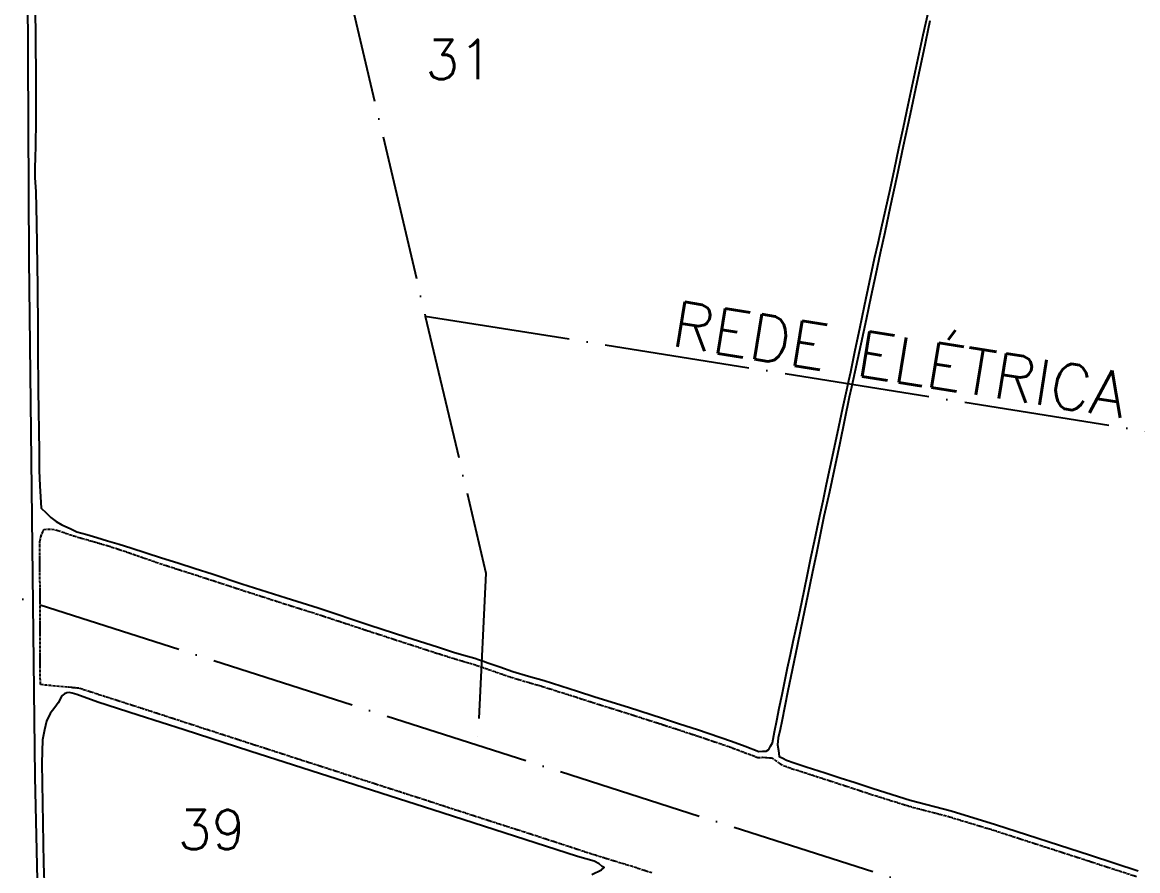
# Model space of a CAD drawing. Header units: millimetres. Extents: x 733975 to 738430, y 7821792 to 7824942.
# Drawn here: x 734922 to 735474, y 7822948 to 7823367 of the extents above; entities that cross this region are included whole.
import ezdxf
from ezdxf.enums import TextEntityAlignment as Align

# ---------------------------------------------------------------- set-up
doc = ezdxf.new("R2010")
doc.units = ezdxf.units.MM
doc.linetypes.add('ACAD_ISO04W100', pattern=[30, 24, -3, 0, -3])
doc.linetypes.add('CENTER', pattern=[2, 1.25, -0.25, 0.25, -0.25])
for name, color, linetype in [('0114001021', 1, 'Continuous'), ('0114001021031', 5, 'Continuous'), ('0114001021032', 5, 'Continuous'), ('0114001021033', 5, 'Continuous'), ('0114001021039', 5, 'Continuous'), ('REDE_DE_LUZ', 6, 'CENTER'), ('TEXTO', 7, 'Continuous')]:
    doc.layers.add(name, color=color, linetype=linetype)
doc.styles.add('ROMANS', font='romans')
doc.styles.add('Simplex', font='simplex.shx')

msp = doc.modelspace()

# ---------------------------------------------------------------- linework, layer by layer
at = {"layer": '0114001021', "ltscale": 80}
msp.add_lwpolyline([(735794.47, 7822666.59), (735721.95, 7822695.39), (735613.36, 7822737.98), (735580.89, 7822751.4), (735551.01, 7822762.97), (735536.47, 7822768.62), (735515.47, 7822776.96), (735482.96, 7822790.27), (735456.27, 7822800.37), (735438.41, 7822807.28), (735429.73, 7822810.96), (735426.7, 7822813.01), (735421.67, 7822814.87), (735265.56, 7822876.83), (735107.3, 7822937.3), (734937.83, 7822925.25), (734930.11, 7822921.11), (734928.44, 7822994), (734925.56, 7823250.4), (734924.65, 7823416.59)], dxfattribs=at)
at = {"layer": '0114001021031', "flags": 128}
msp.add_lwpolyline([(734928.51, 7823375.77), (734928.78, 7823340.58), (734928.91, 7823329.22), (734928.77, 7823318.07), (734928.62, 7823306.91), (734928.46, 7823299.65), (734928.28, 7823296.27), (734928.34, 7823290.66), (734928.8, 7823283.45), (734928.98, 7823275.71), (734929.15, 7823267.97), (734929.36, 7823257.55), (734929.69, 7823236.61), (734929.76, 7823215.4), (734929.82, 7823205.4), (734930, 7823185.35), (734930.18, 7823175.24), (734930.35, 7823165.14), (734930.45, 7823155.37), (734930.56, 7823145.6), (734930.79, 7823137.98), (734931.15, 7823132.5), (734931.5, 7823127.02), (734933.88, 7823124.66), (734936.27, 7823122.29), (734938.87, 7823120.31), (734941.69, 7823118.69), (734945.85, 7823116.84), (734949.2, 7823115.31), (734954.11, 7823113.89), (734959.02, 7823112.47), (734964.34, 7823110.88), (734970.07, 7823109.1), (734975.81, 7823107.32), (734983.44, 7823104.89), (734991.07, 7823102.46), (734999.13, 7823099.88), (735007.61, 7823097.15), (735016.08, 7823094.42), (735030.79, 7823089.6), (735052.74, 7823082.54), (735068.45, 7823077.59), (735094.07, 7823069.15), (735111.77, 7823063.35), (735128, 7823058.13), (735135.41, 7823055.78), (735140.49, 7823054.22), (735145.96, 7823052.68), (735147.86, 7823052.03), (735150.81, 7823051.02), (735151.85, 7823050.67), (735158.35, 7823048.4), (735164.84, 7823046.14), (735172.58, 7823043.88), (735180.31, 7823041.61), (735196.83, 7823036.39), (735205.27, 7823033.66), (735222.05, 7823028.42), (735238.87, 7823023.03), (735247.29, 7823020.3), (735256.18, 7823017.39), (735272.91, 7823011.73), (735279.71, 7823009.17), (735286.51, 7823006.6), (735288.31, 7823006.69), (735290.11, 7823006.77), (735291.43, 7823007.61), (735292.29, 7823009.22), (735293.14, 7823010.83), (735294.25, 7823016.36), (735295.35, 7823021.89), (735296.57, 7823028.01), (735297.91, 7823034.72), (735299.25, 7823041.44), (735300.64, 7823047.96), (735302.04, 7823054.49), (735303.45, 7823061.04), (735304.89, 7823067.6), (735306.33, 7823074.17), (735307.66, 7823080.52), (735309, 7823086.87), (735310.51, 7823094.15), (735312.21, 7823102.35), (735313.91, 7823110.56), (735315.3, 7823116.88), (735316.69, 7823123.2), (735318.24, 7823130.53), (735319.96, 7823138.87), (735321.67, 7823147.22), (735323.83, 7823157.21), (735325.99, 7823167.2), (735328.03, 7823176.65), (735329.96, 7823185.53), (735330.94, 7823190.08), (735330.94, 7823190.08), (735331.88, 7823194.42), (735334.12, 7823205.13), (735336.35, 7823215.83), (735338.72, 7823227.06), (735341.21, 7823238.79), (735343.71, 7823250.53), (735345.45, 7823258.09), (735347.19, 7823265.65), (735349.16, 7823274.48), (735351.37, 7823284.58), (735353.57, 7823294.67), (735355.76, 7823305.12), (735357.94, 7823315.57), (735360.29, 7823326.55), (735362.8, 7823338.08), (735365.3, 7823349.6), (735367.81, 7823361.18), (735370.32, 7823372.77)], dxfattribs=at)
at = {"layer": '0114001021032', "flags": 128}
msp.add_lwpolyline([(735371.11, 7823368.08), (735367.95, 7823352.95), (735364.68, 7823337.54), (735361.3, 7823321.86), (735357.91, 7823306.17), (735354.67, 7823291.11), (735351.43, 7823276.04), (735348.71, 7823263.39), (735346.51, 7823253.15), (735344.31, 7823242.91), (735341.89, 7823231.59), (735339.47, 7823220.28), (735336.85, 7823208.09), (735332.24, 7823186.84), (735331.19, 7823181.97), (735328.87, 7823170.52), (735326.54, 7823159.07), (735321.34, 7823135.03), (735318.64, 7823122.82), (735316.8, 7823113.77), (735314.96, 7823104.73), (735312.86, 7823094.64), (735310.5, 7823083.5), (735308.14, 7823072.36), (735305.52, 7823059.56), (735302.89, 7823046.76), (735300.85, 7823036.57), (735299.37, 7823029), (735297.9, 7823021.43), (735296.97, 7823017.41), (735296.03, 7823013.39), (735295.75, 7823009.93), (735296.15, 7823007.02), (735296.54, 7823004.11), (735298.31, 7823003.19), (735300.08, 7823002.27), (735303.94, 7823000.9), (735309.84, 7822999.03), (735319.33, 7822995.95), (735326.7, 7822993.56), (735334.07, 7822991.17), (735342.95, 7822988.22), (735361.34, 7822982.46), (735381.62, 7822977.12), (735403.47, 7822970.48), (735450.53, 7822955.26), (735474.15, 7822947.58)], dxfattribs=at)
at = {"layer": '0114001021033', "const_width": 1}
msp.add_lwpolyline([(735123.46, 7823220.21), (735123.46, 7823220.21)], close=True, dxfattribs=at)
at = {"layer": '0114001021039', "elevation": 647.47}
msp.add_lwpolyline([(735203.89, 7822945.67), (735208.56, 7822947.95), (735209.89, 7822949.09), (735209.02, 7822949.67), (735207.46, 7822951.02), (735205.07, 7822952.24), (735196.77, 7822954.61), (735129.74, 7822976.19), (735034.72, 7823006.75), (735002.22, 7823017.32), (734979.54, 7823024.53), (734959.58, 7823031.02), (734949.11, 7823034.71), (734946.85, 7823035.46), (734945.31, 7823035.71), (734944.13, 7823035.65), (734943.01, 7823035.13), (734941.75, 7823034.1), (734939.85, 7823030.65), (734938.17, 7823028.3), (734936.01, 7823025.29), (734934.14, 7823021.62), (734933.05, 7823017.32), (734932.22, 7823012.25), (734931.81, 7823000.71), (734932.64, 7822951.38), (734933.11, 7822937.11)], dxfattribs=at)
at = {"layer": 'REDE_DE_LUZ', "linetype": 'ACAD_ISO04W100', "ltscale": 3}
for points in [[(734872.94, 7824275.32), (735121.49, 7823222.04), (735151.5, 7823094.78), (735147.25, 7823009.81)], [(735121.49, 7823222.04), (735770.58, 7823118.3)], [(734845.22, 7823106.59), (736574.98, 7822552.26)]]:
    msp.add_lwpolyline(points, dxfattribs=at)
at = {"layer": 'REDE_DE_LUZ', "elevation": 638.38}
msp.add_lwpolyline([(735233.51, 7822946.44), (735223.94, 7822949.57), (735205.6, 7822955.19), (735182.49, 7822962.74), (735170.5, 7822966.62), (735158.12, 7822970.6), (735133.4, 7822978.59), (735121.06, 7822982.62), (735084.48, 7822994.4), (735059.84, 7823002.38), (735036.03, 7823010.06), (735011.17, 7823018.12), (734986, 7823026.31), (734950.23, 7823037.83), (734931.08, 7823039.63), (734930.84, 7823108.31), (734930.86, 7823110.49), (734931.25, 7823112.56), (734932.74, 7823116.48), (734936.77, 7823116.62), (734939.74, 7823115.97), (734947.6, 7823113.24), (734957.81, 7823110.28), (734964.54, 7823108.37), (734975.17, 7823104.84), (734982.58, 7823102.27), (734990.16, 7823099.6), (734998.21, 7823097.02), (735015.15, 7823091.57), (735029.86, 7823086.75), (735051.83, 7823079.68), (735067.53, 7823074.73), (735093.13, 7823066.3), (735110.84, 7823060.5), (735127.09, 7823055.27), (735134.52, 7823052.92), (735139.64, 7823051.34), (735145.07, 7823049.81), (735150.87, 7823047.83), (735163.93, 7823043.28), (735179.44, 7823038.74), (735195.92, 7823033.53), (735204.36, 7823030.8), (735221.15, 7823025.56), (735237.95, 7823020.17), (735246.36, 7823017.45), (735255.23, 7823014.54), (735271.9, 7823008.9), (735286.03, 7823003.57), (735288.45, 7823003.69), (735292.74, 7823003.42), (735296.93, 7823000.53), (735298.88, 7822999.51), (735302.98, 7822998.06), (735308.92, 7822996.17), (735333.13, 7822988.32), (735342.03, 7822985.36), (735360.51, 7822979.58), (735380.8, 7822974.23), (735402.57, 7822967.62), (735449.6, 7822952.41), (735473.24, 7822944.72)], dxfattribs=at)

# ---------------------------------------------------------------- texts
at = {"layer": 'REDE_DE_LUZ', "color": 6, "style": 'ROMANS'}
msp.add_text('REDE ELÉTRICA', height=22.5, rotation=350.8959, dxfattribs=at).set_placement((735242.42, 7823207.38))
at = {"layer": 'TEXTO', "linetype": 'ByBlock', "style": 'Simplex'}
for s, p in [('31', (735138.21, 7823339.28)), ('39', (735015.78, 7822958.16))]:
    msp.add_text(s, height=19.5, dxfattribs=at).set_placement(p, align=Align.CENTER)

doc.saveas('drawing.dxf')
